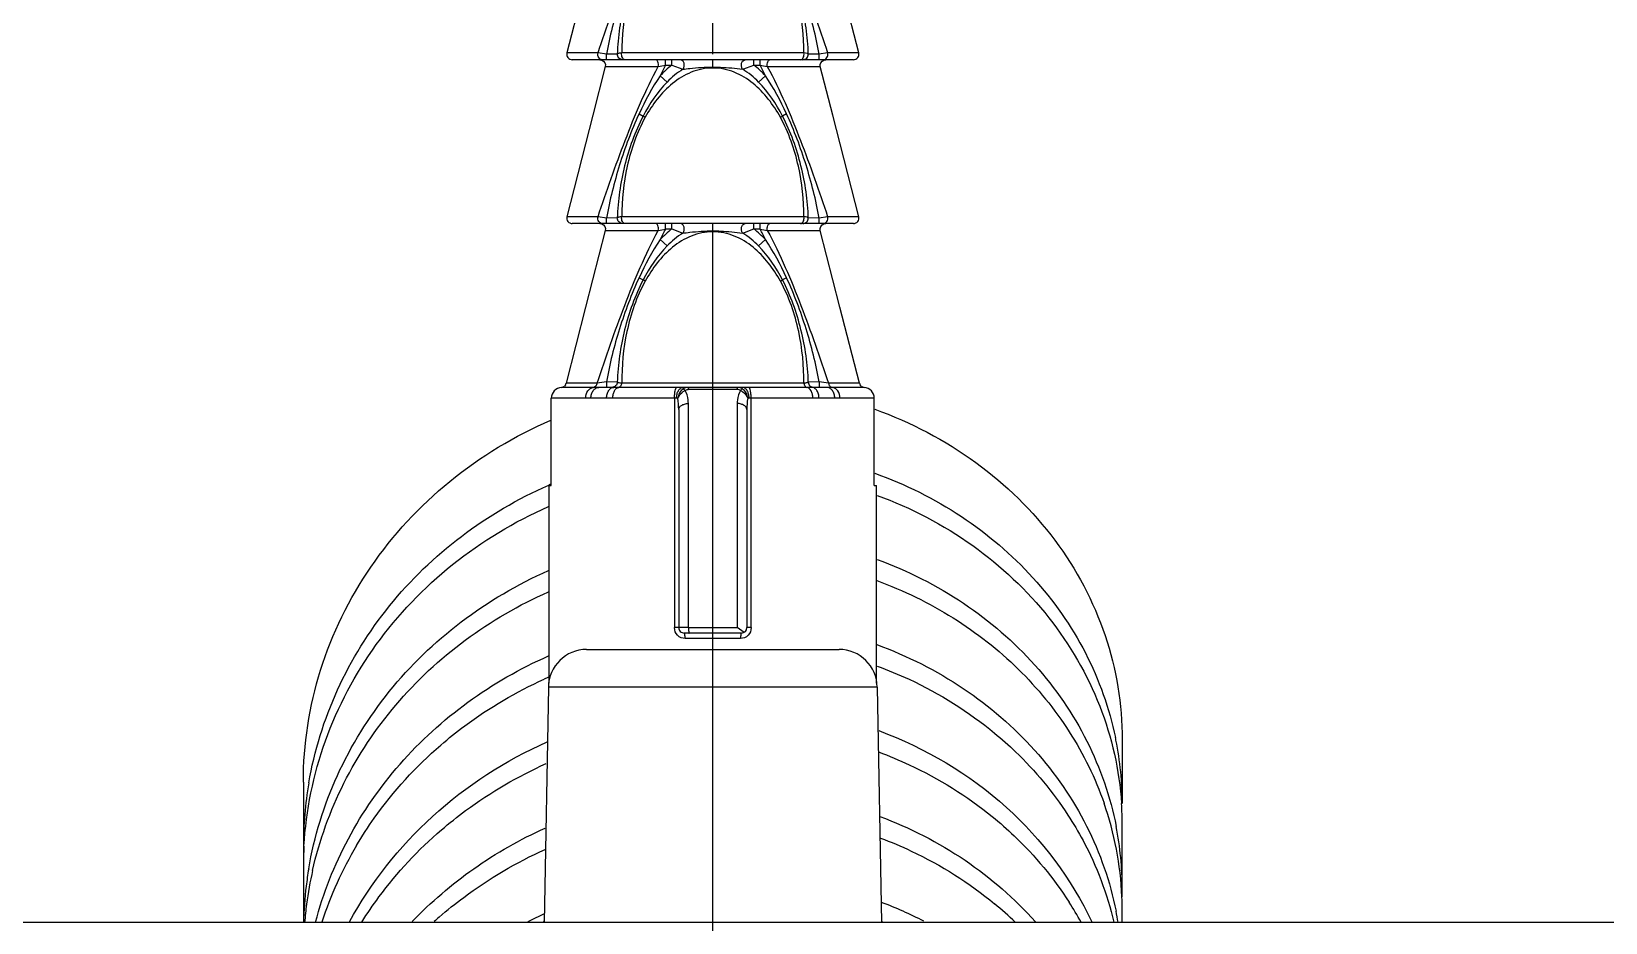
# Model space of a CAD drawing. Header units: millimetres. Extents: x 2881 to 3722, y -1342 to -748.
# Drawn here: x 3259.7 to 3288.53, y -985.64 to -969.33 of the extents above; entities that cross this region are included whole.
import ezdxf

# ---------------------------------------------------------------- set-up
doc = ezdxf.new("R2010")
doc.units = ezdxf.units.MM
doc.linetypes.add('CENTER2', pattern=[28.575, 19.05, -3.175, 3.175, -3.175])
doc.layers.add('CENTER', color=1, linetype='CENTER2')
doc.layers.add('벽', color=2, linetype='Continuous')

msp = doc.modelspace()

# ---------------------------------------------------------------- linework, layer by layer
at = {"linetype": 'Continuous'}
for p, q in [((3269.979, -967.857), (3269.503, -969.72)), ((3274.849, -969.72), (3274.373, -967.857)), ((3270.073, -969.72), (3269.503, -969.72)), ((3274.75, -969.844), (3269.602, -969.844)), ((3270.229, -969.744), (3270.073, -969.72)), ((3270.108, -969.844), (3270.144, -969.851)), ((3270.144, -969.851), (3270.176, -969.87)), ((3270.176, -969.87), (3270.199, -969.899)), ((3270.199, -969.899), (3270.21, -969.933)), ((3270.427, -969.742), (3270.229, -969.744)), ((3270.23, -969.844), (3270.229, -969.744)), ((3273.845, -969.72), (3270.508, -969.72)), ((3271.311, -969.944), (3271.311, -969.844)), ((3271.425, -969.944), (3271.425, -969.844)), ((3272.176, -969.996), (3272.176, -969.844)), ((3272.928, -969.944), (3272.928, -969.844)), ((3273.041, -969.944), (3273.041, -969.844)), ((3274.123, -969.744), (3273.925, -969.742)), ((3274.122, -969.844), (3274.123, -969.744)), ((3274.279, -969.72), (3274.123, -969.744)), ((3274.142, -969.933), (3274.153, -969.899)), ((3274.153, -969.899), (3274.176, -969.87)), ((3274.176, -969.87), (3274.208, -969.851)), ((3274.208, -969.851), (3274.245, -969.844)), ((3274.849, -969.72), (3274.279, -969.72)), ((3270.207, -969.969), (3269.979, -970.857)), ((3270.21, -969.933), (3270.207, -969.969)), ((3270.207, -969.969), (3271.178, -969.969)), ((3271.213, -970.139), (3271.338, -970.254)), ((3271.311, -969.944), (3271.425, -969.944)), ((3271.425, -969.944), (3271.628, -970.02)), ((3272.724, -970.02), (3272.928, -969.944)), ((3272.928, -969.944), (3273.041, -969.944)), ((3273.139, -970.139), (3273.014, -970.254)), ((3273.174, -969.969), (3274.145, -969.969)), ((3274.145, -969.969), (3274.142, -969.933)), ((3274.373, -970.857), (3274.145, -969.969)), ((3269.979, -970.857), (3269.503, -972.72)), ((3270.825, -970.836), (3270.898, -970.878)), ((3270.937, -970.9), (3270.898, -970.878)), ((3273.415, -970.899), (3273.454, -970.877)), ((3273.527, -970.836), (3273.454, -970.877)), ((3274.849, -972.72), (3274.373, -970.857)), ((3270.073, -972.72), (3269.503, -972.72)), ((3270.229, -972.744), (3270.073, -972.72)), ((3270.427, -972.742), (3270.229, -972.744)), ((3270.23, -972.844), (3270.229, -972.744)), ((3273.845, -972.72), (3270.508, -972.72)), ((3274.123, -972.744), (3273.925, -972.742)), ((3274.122, -972.844), (3274.123, -972.744)), ((3274.279, -972.72), (3274.123, -972.744)), ((3274.849, -972.72), (3274.279, -972.72)), ((3274.75, -972.844), (3269.602, -972.844)), ((3270.207, -972.969), (3269.975, -973.872)), ((3270.108, -972.844), (3270.144, -972.851)), ((3270.144, -972.851), (3270.176, -972.87)), ((3270.176, -972.87), (3270.199, -972.899)), ((3270.199, -972.899), (3270.21, -972.933)), ((3270.21, -972.933), (3270.207, -972.969)), ((3270.207, -972.969), (3271.178, -972.969)), ((3271.311, -972.944), (3271.311, -972.844)), ((3271.311, -972.944), (3271.425, -972.944)), ((3271.425, -972.944), (3271.425, -972.844)), ((3271.425, -972.944), (3271.628, -973.02)), ((3272.176, -972.996), (3272.176, -972.844)), ((3272.724, -973.02), (3272.928, -972.944)), ((3272.928, -972.944), (3272.928, -972.844)), ((3272.928, -972.944), (3273.041, -972.944)), ((3273.041, -972.944), (3273.041, -972.844)), ((3273.174, -972.969), (3274.145, -972.969)), ((3274.142, -972.933), (3274.153, -972.899)), ((3274.145, -972.969), (3274.142, -972.933)), ((3274.377, -973.872), (3274.145, -972.969)), ((3274.153, -972.899), (3274.176, -972.87)), ((3274.176, -972.87), (3274.208, -972.851)), ((3274.208, -972.851), (3274.245, -972.844)), ((3271.213, -973.139), (3271.338, -973.254)), ((3273.139, -973.139), (3273.014, -973.254)), ((3269.975, -973.872), (3269.847, -974.373)), ((3270.825, -973.836), (3270.898, -973.878)), ((3270.937, -973.9), (3270.898, -973.878)), ((3273.415, -973.899), (3273.454, -973.877)), ((3273.527, -973.836), (3273.454, -973.877)), ((3274.505, -974.373), (3274.377, -973.872)), ((3269.847, -974.373), (3269.491, -975.769)), ((3274.861, -975.769), (3274.505, -974.373)), ((3269.989, -975.844), (3269.402, -975.844)), ((3269.479, -975.797), (3269.459, -975.82)), ((3270.057, -975.769), (3269.491, -975.769)), ((3270.091, -975.844), (3269.989, -975.844)), ((3270.229, -975.745), (3270.057, -975.769)), ((3270.361, -975.844), (3270.091, -975.844)), ((3270.229, -975.745), (3270.228, -975.844)), ((3270.427, -975.747), (3270.229, -975.745)), ((3270.454, -975.844), (3270.361, -975.844)), ((3271.517, -975.844), (3270.454, -975.844)), ((3273.844, -975.769), (3270.508, -975.769)), ((3271.633, -975.844), (3271.517, -975.844)), ((3272.719, -975.844), (3271.633, -975.844)), ((3272.629, -975.885), (3271.723, -975.885)), ((3272.835, -975.844), (3272.719, -975.844)), ((3273.898, -975.844), (3272.835, -975.844)), ((3273.991, -975.844), (3273.898, -975.844)), ((3274.123, -975.745), (3273.925, -975.747)), ((3274.261, -975.844), (3273.991, -975.844)), ((3274.295, -975.769), (3274.123, -975.745)), ((3274.123, -975.745), (3274.124, -975.844)), ((3274.364, -975.844), (3274.261, -975.844)), ((3274.861, -975.769), (3274.295, -975.769)), ((3274.95, -975.844), (3274.364, -975.844)), ((3274.893, -975.82), (3274.873, -975.797)), ((3269.218, -977.644), (3269.218, -976.043)), ((3269.848, -976.043), (3269.218, -976.043)), ((3269.942, -976.044), (3269.848, -976.043)), ((3270.231, -976.044), (3269.942, -976.044)), ((3270.343, -976.043), (3270.231, -976.044)), ((3271.474, -976.043), (3270.343, -976.043)), ((3271.474, -976.043), (3271.474, -980.244)), ((3271.512, -976.044), (3271.474, -976.043)), ((3271.537, -976.044), (3271.512, -976.044)), ((3271.731, -980.243), (3271.728, -976.138)), ((3272.624, -976.138), (3272.621, -980.243)), ((3272.84, -976.044), (3272.815, -976.044)), ((3272.878, -976.043), (3272.84, -976.044)), ((3272.878, -980.244), (3272.878, -976.043)), ((3274.009, -976.043), (3272.878, -976.043)), ((3274.121, -976.044), (3274.009, -976.043)), ((3274.41, -976.044), (3274.121, -976.044)), ((3274.504, -976.043), (3274.41, -976.044)), ((3275.134, -976.043), (3274.504, -976.043)), ((3275.134, -977.644), (3275.134, -976.043)), ((3271.551, -976.25), (3271.551, -980.244)), ((3272.801, -976.25), (3272.801, -980.244)), ((3269.171, -977.635), (3269.18, -977.631)), ((3269.176, -981.263), (3269.176, -977.644)), ((3269.176, -977.644), (3269.218, -977.644)), ((3269.177, -977.648), (3269.186, -977.644)), ((3275.134, -977.644), (3275.176, -977.644)), ((3275.176, -981.263), (3275.176, -977.644)), ((3271.551, -980.244), (3271.474, -980.244)), ((3271.731, -980.243), (3271.551, -980.244)), ((3271.731, -980.243), (3272.621, -980.243)), ((3272.751, -980.331), (3272.621, -980.243)), ((3272.878, -980.244), (3272.801, -980.244)), ((3272.701, -980.344), (3271.651, -980.344)), ((3272.684, -980.444), (3271.668, -980.444)), ((3269.864, -980.644), (3274.488, -980.644)), ((3269.164, -981.332), (3269.089, -985.644)), ((3275.188, -981.332), (3269.164, -981.332)), ((3275.188, -981.332), (3275.263, -985.644)), ((3279.676, -982.295), (3279.676, -983.467)), ((3264.676, -983.076), (3264.676, -984.248)), ((3279.676, -985.03), (3279.676, -983.858)), ((3264.676, -984.639), (3264.676, -985.644)), ((3279.676, -985.644), (3279.676, -985.421)), ((3299.94, -985.644), (3244.514, -985.644)), ((3269.089, -985.607), (3269.066, -985.644)), ((3275.263, -985.607), (3275.286, -985.644))]:
    msp.add_line(p, q, dxfattribs=at)
for centre, radius, start, end in [((3267.283, -948.243), 22.072, 280.1631, 280.5139), ((3277.24, -973.055), 6.695, 152.3134, 154.1752), ((3267.103, -973.06), 6.705, 25.8267, 27.6858), ((3276.898, -949.178), 21.121, 259.4774, 259.844), ((3267.332, -951.509), 21.802, 280.1608, 280.516), ((3277.231, -976.051), 6.686, 152.3123, 154.1767), ((3267.123, -976.05), 6.683, 25.8231, 27.6883), ((3276.832, -952.54), 20.754, 259.4755, 259.8486), ((3269.392, -975.741), 0.104, 275.3324, 292.573), ((3269.393, -975.742), 0.103, 292.6638, 310.2499), ((3269.394, -975.744), 0.0998, 328.1025, 345.6551), ((3274.958, -975.744), 0.0998, 194.3449, 211.8975), ((3274.959, -975.742), 0.103, 229.7501, 247.3362), ((3274.96, -975.741), 0.104, 247.427, 264.6676), ((3272.402, -985), 8.043, 113.4059, 113.6196), ((3271.651, -980.244), 0.1, 180, 270.0005), ((3272.701, -980.244), 0.1, 270, 0), ((3269.864, -981.344), 0.7, 90, 179), ((3274.488, -981.344), 0.7, 1, 90), ((3272.396, -988.502), 8.027, 113.6716, 114.3396), ((3273.726, -983.471), 5.95, 11.2906, 11.7618), ((3273.734, -983.47), 5.942, 0.0261, 11.2894), ((3271.522, -984.25), 6.846, 170.2374, 179.9864), ((3273.697, -985.429), 5.979, 2.4672, 19.243), ((3273.76, -983.858), 5.916, 0.0023, 3.7949), ((3273.738, -985.032), 5.938, 0.0217, 11.1358), ((3271.501, -984.248), 6.825, 180.0031, 181.4104), ((3271.507, -984.639), 6.831, 176.7256, 179.9984), ((3271.74, -987.836), 7.075, 149.4115, 161.9034), ((3271.523, -985.814), 6.847, 170.3106, 172.9797), ((3271.537, -986.206), 6.861, 167.2368, 172.4825), ((3271.508, -985.812), 6.832, 172.9836, 178.5966), ((3273.777, -985.42), 5.899, 359.9965, 2.4146), ((3273.765, -985.03), 5.911, 358.6255, 0.0016), ((3271.522, -986.204), 6.846, 172.4854, 175.2932), ((3272.588, -992.334), 7.549, 62.7672, 69.2059), ((3272.938, -990.622), 6.903, 46.1808, 50.4121), ((3273.369, -988.696), 6.338, 28.8236, 32.6931), ((3273.716, -986.599), 5.96, 9.2582, 11.2486), ((3272.184, -991.307), 7.641, 131.0588, 131.9789), ((3272.383, -992.773), 7.997, 114.3365, 116.7242)]:
    msp.add_arc(centre, radius, start, end, dxfattribs=at)
for points, knots in [([(3270.073, -969.72), (3270.229, -969.251), (3270.474, -968.55), (3270.846, -967.633), (3271.059, -967.186), (3271.178, -966.969)], [0, 0, 0, 0, 0.500014, 0.750016, 1, 1, 1, 1]), ([(3273.174, -966.969), (3273.293, -967.186), (3273.506, -967.633), (3273.878, -968.55), (3274.123, -969.251), (3274.279, -969.72)], [0, 0, 0, 0, 0.249984, 0.499986, 1, 1, 1, 1]), ([(3270.825, -967.836), (3270.685, -968.139), (3270.509, -968.61), (3270.328, -969.253), (3270.257, -969.58), (3270.229, -969.744)], [0, 0, 0, 0, 0.499916, 0.749957, 1, 1, 1, 1]), ([(3270.898, -967.878), (3270.749, -968.165), (3270.584, -968.627), (3270.46, -969.26), (3270.431, -969.581), (3270.427, -969.742)], [0, 0, 0, 0, 0.501413, 0.751199, 1, 1, 1, 1]), ([(3273.925, -969.742), (3273.921, -969.581), (3273.892, -969.26), (3273.767, -968.626), (3273.603, -968.164), (3273.454, -967.877)], [0, 0, 0, 0, 0.248799, 0.498591, 1, 1, 1, 1]), ([(3274.123, -969.744), (3274.096, -969.58), (3274.024, -969.253), (3273.843, -968.61), (3273.667, -968.139), (3273.527, -967.836)], [0, 0, 0, 0, 0.250042, 0.500085, 1, 1, 1, 1]), ([(3270.937, -967.899), (3270.784, -968.177), (3270.574, -968.78), (3270.509, -969.41), (3270.508, -969.72)], [0, 0, 0, 0, 0.505805, 1, 1, 1, 1]), ([(3273.845, -969.72), (3273.843, -969.41), (3273.778, -968.78), (3273.568, -968.177), (3273.415, -967.899)], [0, 0, 0, 0, 0.494196, 1, 1, 1, 1]), ([(3269.503, -969.72), (3269.496, -969.749), (3269.51, -969.816), (3269.573, -969.844), (3269.602, -969.844)], [0, 0, 0, 0, 0.499383, 1, 1, 1, 1]), ([(3270.148, -969.844), (3270.136, -969.844), (3270.111, -969.836), (3270.074, -969.795), (3270.067, -969.749), (3270.073, -969.72)], [0, 0, 0, 0, 0.219188, 0.461716, 1, 1, 1, 1]), ([(3270.527, -969.844), (3270.501, -969.844), (3270.447, -969.822), (3270.426, -969.768), (3270.427, -969.742)], [0, 0, 0, 0, 0.499908, 1, 1, 1, 1]), ([(3270.508, -969.72), (3270.488, -969.722), (3270.462, -969.726), (3270.436, -969.733), (3270.428, -969.739), (3270.427, -969.742)], [0, 0, 0, 0, 0.690597, 0.893402, 1, 1, 1, 1]), ([(3270.567, -969.844), (3270.557, -969.844), (3270.536, -969.835), (3270.516, -969.805), (3270.505, -969.765), (3270.505, -969.735), (3270.508, -969.72)], [0, 0, 0, 0, 0.189502, 0.423747, 0.703402, 1, 1, 1, 1]), ([(3271.178, -969.969), (3271.18, -969.954), (3271.18, -969.924), (3271.172, -969.88), (3271.149, -969.844), (3271.13, -969.844)], [0, 0, 0, 0, 0.318177, 0.614091, 1, 1, 1, 1]), ([(3271.628, -970.02), (3271.64, -970.006), (3271.656, -969.968), (3271.653, -969.911), (3271.629, -969.861), (3271.596, -969.844), (3271.581, -969.844)], [0, 0, 0, 0, 0.259552, 0.537508, 0.7898, 1, 1, 1, 1]), ([(3272.724, -970.02), (3272.712, -970.006), (3272.697, -969.968), (3272.699, -969.911), (3272.723, -969.861), (3272.756, -969.844), (3272.771, -969.844)], [0, 0, 0, 0, 0.259551, 0.537504, 0.789794, 1, 1, 1, 1]), ([(3273.174, -969.969), (3273.172, -969.954), (3273.172, -969.924), (3273.18, -969.88), (3273.203, -969.844), (3273.222, -969.844)], [0, 0, 0, 0, 0.318177, 0.614092, 1, 1, 1, 1]), ([(3273.785, -969.844), (3273.795, -969.844), (3273.816, -969.835), (3273.836, -969.805), (3273.847, -969.765), (3273.847, -969.735), (3273.845, -969.72)], [0, 0, 0, 0, 0.189503, 0.423748, 0.703403, 1, 1, 1, 1]), ([(3273.825, -969.844), (3273.851, -969.844), (3273.905, -969.822), (3273.926, -969.768), (3273.925, -969.742)], [0, 0, 0, 0, 0.499908, 1, 1, 1, 1]), ([(3273.925, -969.742), (3273.924, -969.739), (3273.916, -969.733), (3273.89, -969.726), (3273.864, -969.722), (3273.845, -969.72)], [0, 0, 0, 0, 0.106498, 0.30909, 1, 1, 1, 1]), ([(3274.204, -969.844), (3274.216, -969.844), (3274.241, -969.836), (3274.278, -969.795), (3274.285, -969.749), (3274.279, -969.72)], [0, 0, 0, 0, 0.219189, 0.461717, 1, 1, 1, 1]), ([(3274.75, -969.844), (3274.779, -969.844), (3274.842, -969.816), (3274.856, -969.749), (3274.849, -969.72)], [0, 0, 0, 0, 0.500617, 1, 1, 1, 1]), ([(3270.073, -972.72), (3270.229, -972.251), (3270.474, -971.55), (3270.846, -970.633), (3271.059, -970.186), (3271.178, -969.969)], [0, 0, 0, 0, 0.500014, 0.750016, 1, 1, 1, 1]), ([(3272.176, -969.996), (3272.042, -969.996), (3271.773, -970.052), (3271.428, -970.266), (3271.149, -970.557), (3271.002, -970.782), (3270.937, -970.899)], [0, 0, 0, 0, 0.250277, 0.499797, 0.74937, 1, 1, 1, 1]), ([(3271.628, -970.02), (3271.67, -970.014), (3271.852, -969.991), (3272.035, -969.978), (3272.176, -969.978)], [0, 0, 0, 0, 0.229837, 1, 1, 1, 1]), ([(3272.176, -969.978), (3272.224, -969.978), (3272.407, -969.982), (3272.59, -970.001), (3272.724, -970.02)], [0, 0, 0, 0, 0.260003, 1, 1, 1, 1]), ([(3273.415, -970.899), (3273.35, -970.782), (3273.203, -970.557), (3272.924, -970.266), (3272.579, -970.052), (3272.31, -969.996), (3272.176, -969.996)], [0, 0, 0, 0, 0.250677, 0.500316, 0.749851, 1, 1, 1, 1]), ([(3273.174, -969.969), (3273.293, -970.186), (3273.506, -970.633), (3273.878, -971.55), (3274.123, -972.251), (3274.279, -972.72)], [0, 0, 0, 0, 0.249984, 0.499986, 1, 1, 1, 1]), ([(3270.825, -970.836), (3270.685, -971.139), (3270.509, -971.61), (3270.328, -972.253), (3270.257, -972.58), (3270.229, -972.744)], [0, 0, 0, 0, 0.499916, 0.749957, 1, 1, 1, 1]), ([(3270.898, -970.878), (3270.749, -971.165), (3270.584, -971.627), (3270.46, -972.26), (3270.431, -972.581), (3270.427, -972.742)], [0, 0, 0, 0, 0.501413, 0.751199, 1, 1, 1, 1]), ([(3270.937, -970.899), (3270.784, -971.177), (3270.574, -971.78), (3270.509, -972.41), (3270.508, -972.72)], [0, 0, 0, 0, 0.505805, 1, 1, 1, 1]), ([(3273.845, -972.72), (3273.843, -972.41), (3273.778, -971.78), (3273.568, -971.177), (3273.415, -970.899)], [0, 0, 0, 0, 0.494196, 1, 1, 1, 1]), ([(3273.925, -972.742), (3273.921, -972.581), (3273.892, -972.26), (3273.767, -971.626), (3273.603, -971.164), (3273.454, -970.877)], [0, 0, 0, 0, 0.248799, 0.498591, 1, 1, 1, 1]), ([(3274.123, -972.744), (3274.096, -972.58), (3274.024, -972.253), (3273.843, -971.61), (3273.667, -971.139), (3273.527, -970.836)], [0, 0, 0, 0, 0.250042, 0.500085, 1, 1, 1, 1]), ([(3269.503, -972.72), (3269.496, -972.749), (3269.51, -972.816), (3269.573, -972.844), (3269.602, -972.844)], [0, 0, 0, 0, 0.499383, 1, 1, 1, 1]), ([(3270.148, -972.844), (3270.136, -972.844), (3270.111, -972.836), (3270.074, -972.795), (3270.067, -972.749), (3270.073, -972.72)], [0, 0, 0, 0, 0.219188, 0.461716, 1, 1, 1, 1]), ([(3270.527, -972.844), (3270.501, -972.844), (3270.447, -972.822), (3270.426, -972.768), (3270.427, -972.742)], [0, 0, 0, 0, 0.499908, 1, 1, 1, 1]), ([(3270.508, -972.72), (3270.488, -972.722), (3270.462, -972.726), (3270.436, -972.733), (3270.428, -972.739), (3270.427, -972.742)], [0, 0, 0, 0, 0.690597, 0.893402, 1, 1, 1, 1]), ([(3270.567, -972.844), (3270.557, -972.844), (3270.536, -972.835), (3270.516, -972.805), (3270.505, -972.765), (3270.505, -972.735), (3270.508, -972.72)], [0, 0, 0, 0, 0.189502, 0.423747, 0.703402, 1, 1, 1, 1]), ([(3273.785, -972.844), (3273.795, -972.844), (3273.816, -972.835), (3273.836, -972.805), (3273.847, -972.765), (3273.847, -972.735), (3273.845, -972.72)], [0, 0, 0, 0, 0.189503, 0.423748, 0.703403, 1, 1, 1, 1]), ([(3273.825, -972.844), (3273.851, -972.844), (3273.905, -972.822), (3273.926, -972.768), (3273.925, -972.742)], [0, 0, 0, 0, 0.499908, 1, 1, 1, 1]), ([(3273.925, -972.742), (3273.924, -972.739), (3273.916, -972.733), (3273.89, -972.726), (3273.864, -972.722), (3273.845, -972.72)], [0, 0, 0, 0, 0.106498, 0.30909, 1, 1, 1, 1]), ([(3274.204, -972.844), (3274.216, -972.844), (3274.241, -972.836), (3274.278, -972.795), (3274.285, -972.749), (3274.279, -972.72)], [0, 0, 0, 0, 0.219189, 0.461717, 1, 1, 1, 1]), ([(3274.75, -972.844), (3274.779, -972.844), (3274.842, -972.816), (3274.856, -972.749), (3274.849, -972.72)], [0, 0, 0, 0, 0.500617, 1, 1, 1, 1]), ([(3270.057, -975.769), (3270.215, -975.291), (3270.463, -974.578), (3270.841, -973.645), (3271.057, -973.189), (3271.178, -972.969)], [0, 0, 0, 0, 0.500015, 0.750017, 1, 1, 1, 1]), ([(3272.176, -972.996), (3272.042, -972.996), (3271.773, -973.052), (3271.428, -973.266), (3271.148, -973.557), (3271.002, -973.782), (3270.937, -973.9)], [0, 0, 0, 0, 0.250296, 0.49982, 0.749389, 1, 1, 1, 1]), ([(3271.178, -972.969), (3271.18, -972.954), (3271.18, -972.924), (3271.172, -972.88), (3271.149, -972.844), (3271.13, -972.844)], [0, 0, 0, 0, 0.318178, 0.614092, 1, 1, 1, 1]), ([(3271.628, -973.02), (3271.64, -973.006), (3271.656, -972.968), (3271.653, -972.911), (3271.629, -972.861), (3271.596, -972.844), (3271.581, -972.844)], [0, 0, 0, 0, 0.259552, 0.537509, 0.789801, 1, 1, 1, 1]), ([(3271.628, -973.02), (3271.67, -973.014), (3271.852, -972.991), (3272.035, -972.978), (3272.176, -972.978)], [0, 0, 0, 0, 0.229839, 1, 1, 1, 1]), ([(3272.176, -972.978), (3272.224, -972.978), (3272.407, -972.982), (3272.59, -973.001), (3272.724, -973.02)], [0, 0, 0, 0, 0.260004, 1, 1, 1, 1]), ([(3273.415, -973.899), (3273.35, -973.782), (3273.203, -973.557), (3272.924, -973.266), (3272.579, -973.052), (3272.31, -972.996), (3272.176, -972.996)], [0, 0, 0, 0, 0.250677, 0.500316, 0.74985, 1, 1, 1, 1]), ([(3272.724, -973.02), (3272.712, -973.006), (3272.697, -972.968), (3272.699, -972.911), (3272.723, -972.861), (3272.756, -972.844), (3272.771, -972.844)], [0, 0, 0, 0, 0.259551, 0.537504, 0.789795, 1, 1, 1, 1]), ([(3273.174, -972.969), (3273.172, -972.954), (3273.172, -972.924), (3273.18, -972.88), (3273.203, -972.844), (3273.222, -972.844)], [0, 0, 0, 0, 0.318177, 0.614092, 1, 1, 1, 1]), ([(3273.174, -972.969), (3273.295, -973.189), (3273.511, -973.645), (3273.889, -974.578), (3274.137, -975.291), (3274.295, -975.769)], [0, 0, 0, 0, 0.249983, 0.499985, 1, 1, 1, 1]), ([(3270.825, -973.836), (3270.685, -974.14), (3270.509, -974.61), (3270.327, -975.253), (3270.256, -975.58), (3270.229, -975.745)], [0, 0, 0, 0, 0.499916, 0.749956, 1, 1, 1, 1]), ([(3270.898, -973.878), (3270.749, -974.166), (3270.584, -974.629), (3270.46, -975.264), (3270.431, -975.586), (3270.427, -975.747)], [0, 0, 0, 0, 0.501414, 0.751196, 1, 1, 1, 1]), ([(3270.937, -973.9), (3270.779, -974.185), (3270.567, -974.805), (3270.506, -975.451), (3270.508, -975.769)], [0, 0, 0, 0, 0.50612, 1, 1, 1, 1]), ([(3273.844, -975.769), (3273.846, -975.45), (3273.785, -974.804), (3273.572, -974.185), (3273.415, -973.899)], [0, 0, 0, 0, 0.493886, 1, 1, 1, 1]), ([(3273.925, -975.747), (3273.921, -975.586), (3273.892, -975.264), (3273.768, -974.629), (3273.603, -974.165), (3273.454, -973.877)], [0, 0, 0, 0, 0.248801, 0.498589, 1, 1, 1, 1]), ([(3274.123, -975.745), (3274.096, -975.58), (3274.025, -975.253), (3273.843, -974.61), (3273.667, -974.139), (3273.527, -973.836)], [0, 0, 0, 0, 0.250042, 0.500085, 1, 1, 1, 1]), ([(3269.402, -975.844), (3269.354, -975.849), (3269.257, -975.894), (3269.218, -975.995), (3269.218, -976.043)], [0, 0, 0, 0, 0.499954, 1, 1, 1, 1]), ([(3269.848, -976.043), (3269.848, -975.996), (3269.867, -975.925), (3269.93, -975.862), (3269.969, -975.846), (3269.989, -975.844)], [0, 0, 0, 0, 0.535663, 0.777504, 1, 1, 1, 1]), ([(3269.942, -976.044), (3269.942, -976.019), (3269.949, -975.968), (3269.981, -975.903), (3270.03, -975.856), (3270.072, -975.844), (3270.091, -975.844)], [0, 0, 0, 0, 0.282644, 0.547386, 0.784518, 1, 1, 1, 1]), ([(3270.057, -975.769), (3270.053, -975.787), (3270.038, -975.822), (3270.005, -975.842), (3269.989, -975.844)], [0, 0, 0, 0, 0.536771, 1, 1, 1, 1]), ([(3270.231, -976.044), (3270.231, -976.019), (3270.237, -975.969), (3270.264, -975.904), (3270.305, -975.857), (3270.343, -975.844), (3270.361, -975.844)], [0, 0, 0, 0, 0.29658, 0.56834, 0.80051, 1, 1, 1, 1]), ([(3270.427, -975.747), (3270.426, -975.772), (3270.404, -975.824), (3270.352, -975.844), (3270.327, -975.844)], [0, 0, 0, 0, 0.50007, 1, 1, 1, 1]), ([(3270.343, -976.043), (3270.343, -976.019), (3270.349, -975.972), (3270.374, -975.897), (3270.42, -975.849), (3270.454, -975.844)], [0, 0, 0, 0, 0.301065, 0.577718, 1, 1, 1, 1]), ([(3270.508, -975.769), (3270.488, -975.767), (3270.462, -975.763), (3270.436, -975.755), (3270.428, -975.75), (3270.427, -975.747)], [0, 0, 0, 0, 0.701316, 0.899207, 1, 1, 1, 1]), ([(3270.508, -975.769), (3270.506, -975.778), (3270.499, -975.808), (3270.476, -975.841), (3270.454, -975.844)], [0, 0, 0, 0, 0.306518, 1, 1, 1, 1]), ([(3271.474, -976.043), (3271.474, -976.019), (3271.476, -975.974), (3271.484, -975.913), (3271.496, -975.871), (3271.509, -975.847), (3271.517, -975.844)], [0, 0, 0, 0, 0.347706, 0.651377, 0.874527, 1, 1, 1, 1]), ([(3271.512, -976.044), (3271.512, -976.019), (3271.517, -975.969), (3271.542, -975.905), (3271.581, -975.858), (3271.617, -975.844), (3271.633, -975.844)], [0, 0, 0, 0, 0.302961, 0.578074, 0.808117, 1, 1, 1, 1]), ([(3271.634, -975.872), (3271.606, -975.89), (3271.557, -975.942), (3271.539, -976.01), (3271.537, -976.044)], [0, 0, 0, 0, 0.494234, 1, 1, 1, 1]), ([(3271.537, -976.044), (3271.542, -976.03), (3271.572, -975.971), (3271.623, -975.923), (3271.668, -975.899)], [0, 0, 0, 0, 0.235597, 1, 1, 1, 1]), ([(3271.634, -975.872), (3271.64, -975.873), (3271.652, -975.882), (3271.662, -975.892), (3271.668, -975.899)], [0, 0, 0, 0, 0.380343, 1, 1, 1, 1]), ([(3271.728, -976.138), (3271.728, -976.117), (3271.724, -976.035), (3271.701, -975.951), (3271.668, -975.899)], [0, 0, 0, 0, 0.254318, 1, 1, 1, 1]), ([(3271.735, -975.844), (3271.731, -975.844), (3271.726, -975.864), (3271.724, -975.875), (3271.723, -975.885)], [0, 0, 0, 0, 0.294511, 1, 1, 1, 1]), ([(3272.629, -975.885), (3272.628, -975.875), (3272.626, -975.864), (3272.621, -975.844), (3272.617, -975.844)], [0, 0, 0, 0, 0.705489, 1, 1, 1, 1]), ([(3272.684, -975.899), (3272.651, -975.951), (3272.628, -976.035), (3272.624, -976.117), (3272.624, -976.138)], [0, 0, 0, 0, 0.74571, 1, 1, 1, 1]), ([(3272.684, -975.899), (3272.69, -975.892), (3272.7, -975.882), (3272.712, -975.873), (3272.718, -975.872)], [0, 0, 0, 0, 0.619839, 1, 1, 1, 1]), ([(3272.684, -975.899), (3272.699, -975.907), (3272.754, -975.944), (3272.798, -975.999), (3272.815, -976.044)], [0, 0, 0, 0, 0.259871, 1, 1, 1, 1]), ([(3272.815, -976.044), (3272.813, -976.01), (3272.795, -975.942), (3272.746, -975.89), (3272.717, -975.872)], [0, 0, 0, 0, 0.505777, 1, 1, 1, 1]), ([(3272.84, -976.044), (3272.84, -976.019), (3272.835, -975.969), (3272.81, -975.905), (3272.771, -975.858), (3272.735, -975.844), (3272.719, -975.844)], [0, 0, 0, 0, 0.302957, 0.578067, 0.80811, 1, 1, 1, 1]), ([(3272.878, -976.043), (3272.878, -976.019), (3272.876, -975.974), (3272.868, -975.913), (3272.856, -975.871), (3272.843, -975.847), (3272.835, -975.844)], [0, 0, 0, 0, 0.347707, 0.651378, 0.874528, 1, 1, 1, 1]), ([(3273.925, -975.747), (3273.924, -975.75), (3273.916, -975.755), (3273.89, -975.763), (3273.864, -975.767), (3273.844, -975.769)], [0, 0, 0, 0, 0.100661, 0.298276, 1, 1, 1, 1]), ([(3273.844, -975.769), (3273.846, -975.778), (3273.853, -975.808), (3273.876, -975.841), (3273.898, -975.844)], [0, 0, 0, 0, 0.306518, 1, 1, 1, 1]), ([(3274.009, -976.043), (3274.009, -976.019), (3274.003, -975.972), (3273.978, -975.897), (3273.932, -975.849), (3273.898, -975.844)], [0, 0, 0, 0, 0.301064, 0.577717, 1, 1, 1, 1]), ([(3273.925, -975.747), (3273.926, -975.772), (3273.948, -975.824), (3274, -975.844), (3274.025, -975.844)], [0, 0, 0, 0, 0.500069, 1, 1, 1, 1]), ([(3274.121, -976.044), (3274.121, -976.019), (3274.115, -975.969), (3274.088, -975.904), (3274.047, -975.857), (3274.009, -975.844), (3273.991, -975.844)], [0, 0, 0, 0, 0.29658, 0.56834, 0.800511, 1, 1, 1, 1]), ([(3274.41, -976.044), (3274.41, -976.019), (3274.403, -975.968), (3274.371, -975.903), (3274.322, -975.856), (3274.281, -975.844), (3274.261, -975.844)], [0, 0, 0, 0, 0.282644, 0.547387, 0.784519, 1, 1, 1, 1]), ([(3274.295, -975.769), (3274.299, -975.787), (3274.314, -975.822), (3274.347, -975.842), (3274.364, -975.844)], [0, 0, 0, 0, 0.536771, 1, 1, 1, 1]), ([(3274.504, -976.043), (3274.504, -975.996), (3274.485, -975.925), (3274.422, -975.862), (3274.383, -975.846), (3274.364, -975.844)], [0, 0, 0, 0, 0.535663, 0.777505, 1, 1, 1, 1]), ([(3275.134, -976.043), (3275.134, -975.995), (3275.095, -975.894), (3274.998, -975.849), (3274.95, -975.844)], [0, 0, 0, 0, 0.500046, 1, 1, 1, 1]), ([(3271.551, -976.25), (3271.551, -976.236), (3271.563, -976.205), (3271.603, -976.171), (3271.661, -976.147), (3271.705, -976.14), (3271.728, -976.138)], [0, 0, 0, 0, 0.186893, 0.41368, 0.689512, 1, 1, 1, 1]), ([(3272.801, -976.25), (3272.801, -976.236), (3272.789, -976.205), (3272.749, -976.171), (3272.691, -976.147), (3272.647, -976.14), (3272.624, -976.138)], [0, 0, 0, 0, 0.186893, 0.41368, 0.689512, 1, 1, 1, 1]), ([(3264.676, -983.076), (3264.676, -982.384), (3264.892, -980.982), (3265.833, -979.067), (3267.302, -977.482), (3268.548, -976.732), (3269.211, -976.445)], [0, 0, 0, 0, 0.245128, 0.492795, 0.744481, 1, 1, 1, 1]), ([(3275.146, -976.245), (3275.802, -976.481), (3277.038, -977.128), (3278.513, -978.567), (3279.458, -980.34), (3279.676, -981.65), (3279.676, -982.295)], [0, 0, 0, 0, 0.260865, 0.513621, 0.759004, 1, 1, 1, 1]), ([(3264.775, -983.089), (3264.876, -982.503), (3265.236, -981.344), (3266.201, -979.793), (3267.532, -978.51), (3268.605, -977.883), (3269.171, -977.635)], [0, 0, 0, 0, 0.245295, 0.493442, 0.745141, 1, 1, 1, 1]), ([(3275.146, -977.417), (3275.701, -977.617), (3276.756, -978.141), (3278.083, -979.27), (3279.061, -980.663), (3279.439, -981.722), (3279.551, -982.258)], [0, 0, 0, 0, 0.259616, 0.512499, 0.758792, 1, 1, 1, 1]), ([(3275.186, -977.822), (3275.805, -978.049), (3276.973, -978.658), (3278.391, -979.992), (3279.346, -981.633), (3279.623, -982.857), (3279.663, -983.466)], [0, 0, 0, 0, 0.260453, 0.513266, 0.758972, 1, 1, 1, 1]), ([(3264.687, -984.249), (3264.725, -983.593), (3264.994, -982.277), (3265.943, -980.492), (3267.36, -979.013), (3268.54, -978.303), (3269.166, -978.028)], [0, 0, 0, 0, 0.245161, 0.492998, 0.744696, 1, 1, 1, 1]), ([(3275.186, -978.994), (3275.742, -979.198), (3276.797, -979.731), (3278.121, -980.873), (3279.089, -982.279), (3279.458, -983.345), (3279.564, -983.885)], [0, 0, 0, 0, 0.259638, 0.512499, 0.758761, 1, 1, 1, 1]), ([(3264.774, -984.662), (3264.874, -984.074), (3265.232, -982.915), (3266.196, -981.362), (3267.527, -980.077), (3268.6, -979.449), (3269.166, -979.2)], [0, 0, 0, 0, 0.245296, 0.49344, 0.745137, 1, 1, 1, 1]), ([(3275.182, -979.384), (3275.668, -979.562), (3276.596, -980.013), (3277.8, -980.956), (3278.748, -982.113), (3279.183, -983.001), (3279.342, -983.459)], [0, 0, 0, 0, 0.258568, 0.511315, 0.758173, 1, 1, 1, 1]), ([(3264.845, -984.691), (3264.97, -984.139), (3265.361, -983.055), (3266.323, -981.613), (3267.607, -980.417), (3268.627, -979.827), (3269.165, -979.591)], [0, 0, 0, 0, 0.24542, 0.493707, 0.745375, 1, 1, 1, 1]), ([(3271.668, -980.444), (3271.618, -980.444), (3271.514, -980.4), (3271.474, -980.295), (3271.474, -980.244)], [0, 0, 0, 0, 0.496628, 1, 1, 1, 1]), ([(3271.731, -980.243), (3271.731, -980.256), (3271.732, -980.28), (3271.733, -980.311), (3271.736, -980.332), (3271.738, -980.341), (3271.74, -980.344), (3271.741, -980.344)], [0, 0, 0, 0, 0.376508, 0.697371, 0.914015, 0.973155, 1, 1, 1, 1]), ([(3272.878, -980.244), (3272.878, -980.295), (3272.838, -980.4), (3272.734, -980.444), (3272.684, -980.444)], [0, 0, 0, 0, 0.503371, 1, 1, 1, 1]), ([(3271.668, -980.444), (3271.668, -980.432), (3271.667, -980.408), (3271.664, -980.376), (3271.66, -980.357), (3271.654, -980.344), (3271.651, -980.344)], [0, 0, 0, 0, 0.370671, 0.686736, 0.903221, 1, 1, 1, 1]), ([(3272.701, -980.344), (3272.698, -980.344), (3272.692, -980.357), (3272.688, -980.376), (3272.685, -980.408), (3272.684, -980.432), (3272.684, -980.444)], [0, 0, 0, 0, 0.096779, 0.313264, 0.629329, 1, 1, 1, 1]), ([(3275.182, -980.556), (3275.738, -980.76), (3276.792, -981.291), (3278.115, -982.43), (3279.084, -983.833), (3279.455, -984.898), (3279.562, -985.437)], [0, 0, 0, 0, 0.259629, 0.512492, 0.758761, 1, 1, 1, 1]), ([(3264.9, -985.638), (3265.039, -985.109), (3265.447, -984.073), (3266.404, -982.698), (3267.658, -981.557), (3268.646, -980.992), (3269.165, -980.763)], [0, 0, 0, 0, 0.245515, 0.49389, 0.745532, 1, 1, 1, 1]), ([(3275.188, -980.949), (3275.386, -981.021), (3276.15, -981.338), (3276.862, -981.783), (3277.338, -982.177)], [0, 0, 0, 0, 0.253753, 1, 1, 1, 1]), ([(3267.194, -982.394), (3267.336, -982.272), (3267.921, -981.804), (3268.575, -981.42), (3269.088, -981.188)], [0, 0, 0, 0, 0.249012, 1, 1, 1, 1]), ([(3275.215, -982.131), (3276.067, -982.448), (3277.644, -983.375), (3278.749, -984.843), (3279.116, -985.635)], [0, 0, 0, 0, 0.510409, 1, 1, 1, 1]), ([(3277.338, -982.177), (3277.469, -982.285), (3277.972, -982.733), (3278.407, -983.256), (3278.681, -983.677)], [0, 0, 0, 0, 0.25334, 1, 1, 1, 1]), ([(3265.521, -985.635), (3265.912, -984.914), (3266.961, -983.588), (3268.379, -982.675), (3269.143, -982.336)], [0, 0, 0, 0, 0.495435, 1, 1, 1, 1]), ([(3265.65, -984.235), (3265.751, -984.063), (3266.188, -983.389), (3266.737, -982.788), (3267.194, -982.394)], [0, 0, 0, 0, 0.248647, 1, 1, 1, 1]), ([(3275.213, -982.521), (3275.403, -982.592), (3276.142, -982.9), (3276.832, -983.328), (3277.295, -983.705)], [0, 0, 0, 0, 0.253613, 1, 1, 1, 1]), ([(3267.205, -983.948), (3267.348, -983.825), (3267.942, -983.352), (3268.606, -982.966), (3269.126, -982.734)], [0, 0, 0, 0, 0.24901, 1, 1, 1, 1]), ([(3275.234, -983.701), (3275.783, -983.907), (3276.823, -984.438), (3277.706, -985.206), (3278.085, -985.632)], [0, 0, 0, 0, 0.506555, 1, 1, 1, 1]), ([(3277.295, -983.705), (3277.434, -983.818), (3277.962, -984.283), (3278.419, -984.831), (3278.703, -985.273)], [0, 0, 0, 0, 0.253511, 1, 1, 1, 1]), ([(3278.681, -983.677), (3278.78, -983.829), (3279.143, -984.443), (3279.401, -985.12), (3279.521, -985.639)], [0, 0, 0, 0, 0.252847, 1, 1, 1, 1]), ([(3265.748, -985.636), (3265.846, -985.479), (3266.266, -984.863), (3266.78, -984.313), (3267.205, -983.948)], [0, 0, 0, 0, 0.248712, 1, 1, 1, 1]), ([(3266.668, -985.629), (3267.012, -985.27), (3267.775, -984.616), (3268.648, -984.121), (3269.106, -983.916)], [0, 0, 0, 0, 0.49759, 1, 1, 1, 1]), ([(3267.165, -985.545), (3267.31, -985.419), (3267.909, -984.936), (3268.58, -984.542), (3269.108, -984.305)], [0, 0, 0, 0, 0.248991, 1, 1, 1, 1]), ([(3275.247, -984.097), (3275.439, -984.169), (3276.181, -984.483), (3276.873, -984.918), (3277.337, -985.302)], [0, 0, 0, 0, 0.253659, 1, 1, 1, 1])]:
    msp.add_open_spline(points, degree=3, knots=knots, dxfattribs=at)
for points in [[(3271.213, -970.139), (3271.063, -970.358), (3270.936, -970.595), (3270.825, -970.836)], [(3271.425, -969.944), (3271.349, -970.003), (3271.278, -970.068), (3271.213, -970.139)], [(3271.628, -970.02), (3271.522, -970.084), (3271.425, -970.165), (3271.338, -970.254)], [(3273.014, -970.254), (3272.928, -970.165), (3272.83, -970.084), (3272.724, -970.02)], [(3273.139, -970.139), (3273.074, -970.068), (3273.004, -970.003), (3272.928, -969.944)], [(3273.527, -970.836), (3273.416, -970.594), (3273.289, -970.358), (3273.139, -970.139)], [(3271.338, -970.254), (3271.16, -970.436), (3271.016, -970.652), (3270.898, -970.878)], [(3273.454, -970.877), (3273.336, -970.652), (3273.192, -970.436), (3273.014, -970.254)], [(3271.425, -972.944), (3271.349, -973.003), (3271.278, -973.068), (3271.213, -973.139)], [(3271.628, -973.02), (3271.522, -973.084), (3271.425, -973.165), (3271.338, -973.254)], [(3273.014, -973.254), (3272.928, -973.165), (3272.83, -973.084), (3272.724, -973.02)], [(3273.139, -973.139), (3273.074, -973.068), (3273.004, -973.003), (3272.928, -972.944)], [(3271.213, -973.139), (3271.063, -973.358), (3270.936, -973.595), (3270.825, -973.836)], [(3271.338, -973.254), (3271.16, -973.436), (3271.016, -973.652), (3270.898, -973.878)], [(3273.454, -973.877), (3273.336, -973.652), (3273.192, -973.436), (3273.014, -973.254)], [(3273.527, -973.836), (3273.416, -973.594), (3273.289, -973.358), (3273.139, -973.139)], [(3271.735, -975.844), (3271.7, -975.844), (3271.664, -975.854), (3271.634, -975.872)], [(3271.668, -975.899), (3271.684, -975.889), (3271.704, -975.885), (3271.723, -975.885)], [(3272.717, -975.872), (3272.688, -975.853), (3272.652, -975.844), (3272.617, -975.844)], [(3272.684, -975.899), (3272.668, -975.889), (3272.648, -975.885), (3272.629, -975.885)], [(3271.551, -976.25), (3271.551, -976.182), (3271.548, -976.112), (3271.537, -976.044)], [(3272.815, -976.044), (3272.804, -976.112), (3272.801, -976.182), (3272.801, -976.25)]]:
    msp.add_open_spline(points, degree=3, dxfattribs=at)
at = {"layer": 'CENTER'}
msp.add_line((3272.176, -1106.268), (3272.176, -953.009), dxfattribs=at)
at = {"layer": '벽'}
msp.add_line((3317.36, -985.644), (2936.548, -985.644), dxfattribs=at)

doc.saveas('drawing.dxf')
